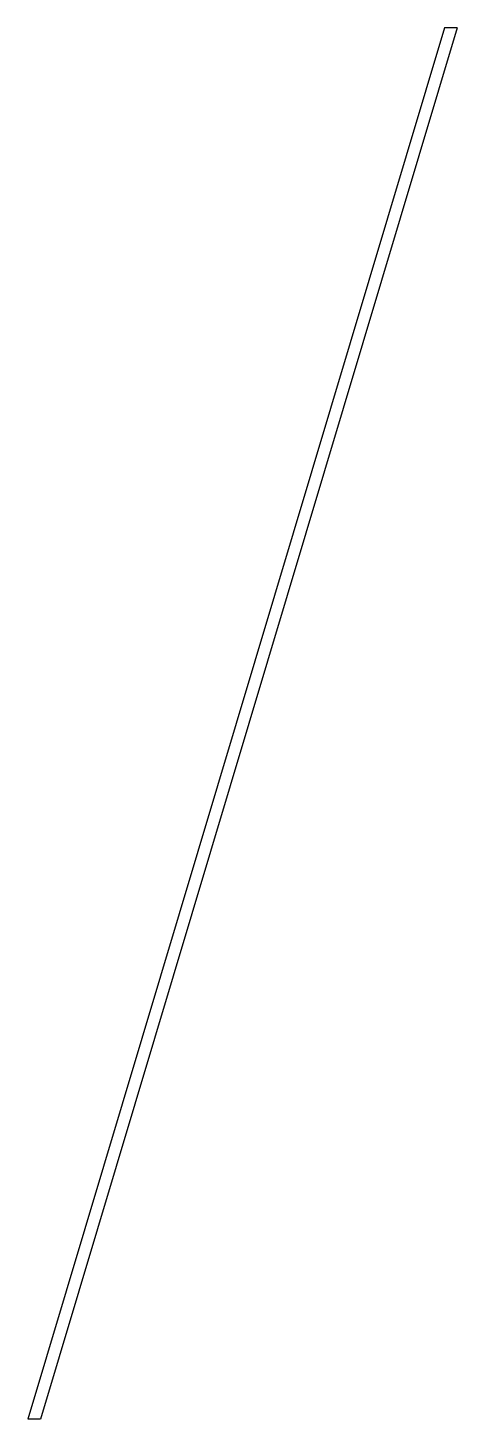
# Model space of a CAD drawing. Header units: inches. Extents: x 66 to 167, y -158 to 169.
import ezdxf

# ---------------------------------------------------------------- set-up
doc = ezdxf.new("R2010")
doc.units = ezdxf.units.IN
doc.header["$MEASUREMENT"] = 0
doc.layers.add('LAYER01', color=7, linetype='Continuous')

msp = doc.modelspace()

# ---------------------------------------------------------------- linework, layer by layer
at = {"layer": 'LAYER01'}
for p, q in [((163.54, 169.1), (65.54, -157.9)), ((166.54, 169.1), (68.54, -157.9)), ((166.54, 169.1), (163.54, 169.1)), ((68.54, -157.9), (65.54, -157.9))]:
    msp.add_line(p, q, dxfattribs=at)

doc.saveas('drawing.dxf')
